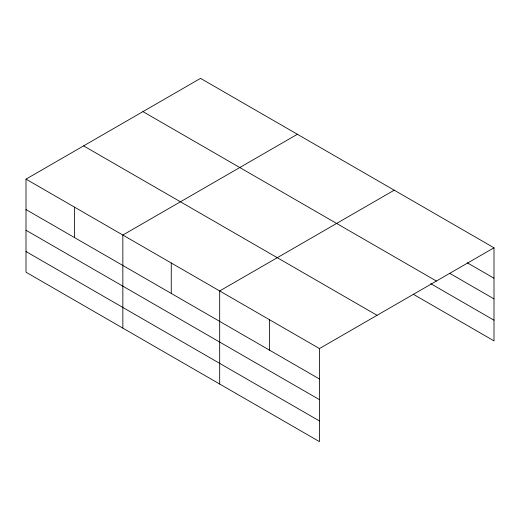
<?xml version="1.0" encoding="UTF-8"?>
<svg xmlns="http://www.w3.org/2000/svg" width="520" height="520" viewBox="0 0 520 520"><rect width="100%" height="100%" fill="white"/><g stroke="black" fill="none" stroke-linecap="round" stroke-linejoin="round"><path stroke-width="0.78" d="M319.456 399.666L319.456 348.562L26 179.133L26 272.207L319.456 441.636L319.456 399.666L26 230.243M26 179.133L200.544 78.364L494 247.793L494 340.866L413.199 294.209M297.382 134.277L122.844 235.047L122.844 328.12M394.225 190.183L219.681 290.959L219.681 384.033M319.456 348.562L494 247.793M467.298 262.808L494 278.226M449.735 273.338L494 298.896M142.941 111.618L436.404 281.047M430.762 283.68L494 320.19M83.597 145.88L377.059 315.308M26 209.567L319.456 378.996M26 251.537L319.456 420.966M269.568 319.761L269.568 350.194M171.262 263.003L171.262 293.436M74.418 207.09L74.418 237.523"/></g></svg>
